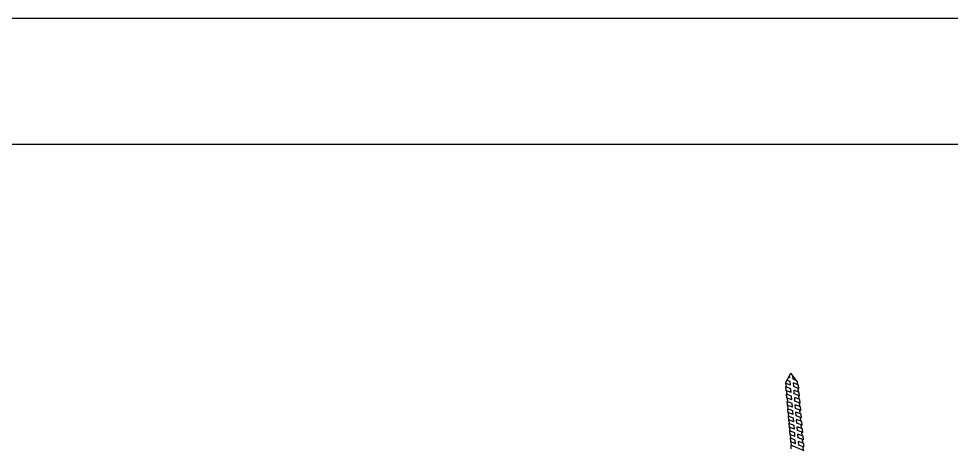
# Model space of a CAD drawing. Header units: millimetres. Extents: x -1985 to 969, y 203 to 500.
# Drawn here: x -1747.01 to -1711.42, y 474.48 to 490.83 of the extents above; entities that cross this region are included whole.
import ezdxf

# ---------------------------------------------------------------- set-up
doc = ezdxf.new("R2010")
doc.units = ezdxf.units.MM
doc.layers.add('ШПАЛА', color=7, linetype='Continuous')

msp = doc.modelspace()

# ---------------------------------------------------------------- linework, layer by layer
for p, q in [((-1581.498, 490.83), (-1984.569, 490.83)), ((-1586.297, 486.031), (-1965.375, 486.031)), ((-1717.571, 476.984), (-1717.686, 477.03)), ((-1717.583, 477.123), (-1717.628, 477.142)), ((-1717.325, 477.019), (-1717.461, 477.074)), ((-1717.251, 476.855), (-1717.449, 476.935)), ((-1717.747, 476.786), (-1717.717, 476.788)), ((-1717.546, 476.705), (-1717.747, 476.786)), ((-1717.559, 476.844), (-1717.744, 476.919)), ((-1717.534, 476.565), (-1717.735, 476.646)), ((-1717.239, 476.715), (-1717.437, 476.795)), ((-1717.227, 476.575), (-1717.425, 476.655)), ((-1717.239, 476.715), (-1717.269, 476.713)), ((-1717.723, 476.506), (-1717.693, 476.509)), ((-1717.522, 476.425), (-1717.723, 476.506)), ((-1717.51, 476.286), (-1717.71, 476.367)), ((-1717.698, 476.227), (-1717.668, 476.23)), ((-1717.498, 476.146), (-1717.698, 476.227)), ((-1717.215, 476.436), (-1717.413, 476.516)), ((-1717.202, 476.296), (-1717.4, 476.376)), ((-1717.19, 476.157), (-1717.388, 476.237)), ((-1717.215, 476.436), (-1717.244, 476.433)), ((-1717.485, 476.007), (-1717.686, 476.088)), ((-1717.674, 475.949), (-1717.644, 475.952)), ((-1717.473, 475.868), (-1717.674, 475.949)), ((-1717.178, 476.017), (-1717.376, 476.097)), ((-1717.166, 475.877), (-1717.364, 475.957)), ((-1717.19, 476.157), (-1717.22, 476.154)), ((-1717.166, 475.877), (-1717.196, 475.875)), ((-1717.461, 475.729), (-1717.662, 475.81)), ((-1717.65, 475.67), (-1717.62, 475.673)), ((-1717.449, 475.589), (-1717.65, 475.67)), ((-1717.437, 475.449), (-1717.637, 475.53)), ((-1717.154, 475.739), (-1717.352, 475.819)), ((-1717.141, 475.599), (-1717.339, 475.679)), ((-1717.129, 475.46), (-1717.327, 475.54)), ((-1717.141, 475.599), (-1717.171, 475.597)), ((-1717.625, 475.392), (-1717.595, 475.394)), ((-1717.424, 475.311), (-1717.625, 475.392)), ((-1717.412, 475.171), (-1717.613, 475.252)), ((-1717.117, 475.32), (-1717.315, 475.4)), ((-1717.105, 475.181), (-1717.303, 475.261)), ((-1717.117, 475.32), (-1717.147, 475.318)), ((-1717.601, 475.113), (-1717.571, 475.115)), ((-1717.4, 475.031), (-1717.601, 475.113)), ((-1717.388, 474.892), (-1717.589, 474.973)), ((-1717.576, 474.834), (-1717.546, 474.836)), ((-1717.376, 474.753), (-1717.576, 474.834)), ((-1717.093, 475.042), (-1717.291, 475.122)), ((-1717.08, 474.902), (-1717.278, 474.982)), ((-1717.068, 474.763), (-1717.266, 474.843)), ((-1717.093, 475.042), (-1717.122, 475.039)), ((-1717.363, 474.613), (-1717.564, 474.694)), ((-1717.552, 474.554), (-1717.522, 474.557)), ((-1717.032, 474.344), (-1717.552, 474.554)), ((-1717.056, 474.623), (-1717.254, 474.703)), ((-1717.044, 474.484), (-1717.242, 474.564)), ((-1717.068, 474.763), (-1717.098, 474.76)), ((-1717.044, 474.484), (-1717.074, 474.481))]:
    msp.add_line(p, q)
at = {"color": 0}
for p, q in [((-1717.744, 476.919), (-1717.543, 477.305)), ((-1717.292, 476.975), (-1717.544, 477.305)), ((-1717.747, 476.786), (-1717.735, 476.646)), ((-1717.239, 476.715), (-1717.251, 476.855)), ((-1717.723, 476.506), (-1717.71, 476.367)), ((-1717.698, 476.227), (-1717.686, 476.088)), ((-1717.215, 476.436), (-1717.227, 476.575)), ((-1717.19, 476.157), (-1717.202, 476.296)), ((-1717.674, 475.949), (-1717.662, 475.81)), ((-1717.166, 475.877), (-1717.178, 476.017)), ((-1717.65, 475.67), (-1717.637, 475.53)), ((-1717.141, 475.599), (-1717.154, 475.739)), ((-1717.625, 475.392), (-1717.613, 475.252)), ((-1717.117, 475.32), (-1717.129, 475.46)), ((-1717.093, 475.042), (-1717.105, 475.181)), ((-1717.601, 475.113), (-1717.589, 474.973)), ((-1717.576, 474.834), (-1717.564, 474.694)), ((-1717.068, 474.763), (-1717.08, 474.902)), ((-1717.552, 474.554), (-1717.54, 474.415)), ((-1717.044, 474.484), (-1717.056, 474.623))]:
    msp.add_line(p, q, dxfattribs=at)
at = {"layer": 'ШПАЛА', "color": 0}
for p, q in [((-1717.583, 477.123), (-1717.591, 477.213)), ((-1717.559, 476.844), (-1717.571, 476.984)), ((-1717.461, 477.074), (-1717.473, 477.213)), ((-1717.437, 476.795), (-1717.449, 476.935)), ((-1717.282, 476.867), (-1717.292, 476.976)), ((-1717.716, 476.773), (-1717.728, 476.913)), ((-1717.691, 476.494), (-1717.704, 476.634)), ((-1717.534, 476.565), (-1717.546, 476.705)), ((-1717.413, 476.516), (-1717.425, 476.655)), ((-1717.258, 476.588), (-1717.27, 476.728)), ((-1717.667, 476.214), (-1717.679, 476.354)), ((-1717.51, 476.286), (-1717.522, 476.425)), ((-1717.388, 476.237), (-1717.4, 476.376)), ((-1717.233, 476.309), (-1717.246, 476.449)), ((-1717.643, 475.936), (-1717.655, 476.075)), ((-1717.485, 476.007), (-1717.498, 476.146)), ((-1717.461, 475.729), (-1717.473, 475.868)), ((-1717.364, 475.957), (-1717.376, 476.097)), ((-1717.209, 476.029), (-1717.221, 476.169)), ((-1717.185, 475.751), (-1717.197, 475.89)), ((-1717.618, 475.657), (-1717.63, 475.797)), ((-1717.594, 475.379), (-1717.606, 475.518)), ((-1717.437, 475.449), (-1717.449, 475.589)), ((-1717.339, 475.679), (-1717.352, 475.819)), ((-1717.315, 475.4), (-1717.327, 475.54)), ((-1717.16, 475.472), (-1717.173, 475.612)), ((-1717.569, 475.1), (-1717.582, 475.24)), ((-1717.412, 475.171), (-1717.424, 475.311)), ((-1717.291, 475.122), (-1717.303, 475.261)), ((-1717.136, 475.194), (-1717.148, 475.333)), ((-1717.545, 474.821), (-1717.557, 474.96)), ((-1717.388, 474.892), (-1717.4, 475.031)), ((-1717.266, 474.843), (-1717.278, 474.982)), ((-1717.112, 474.915), (-1717.124, 475.055)), ((-1717.521, 474.542), (-1717.533, 474.681)), ((-1717.363, 474.613), (-1717.376, 474.753)), ((-1717.242, 474.564), (-1717.254, 474.703)), ((-1717.087, 474.636), (-1717.099, 474.775)), ((-1717.063, 474.357), (-1717.075, 474.497))]:
    msp.add_line(p, q, dxfattribs=at)

doc.saveas('drawing.dxf')
